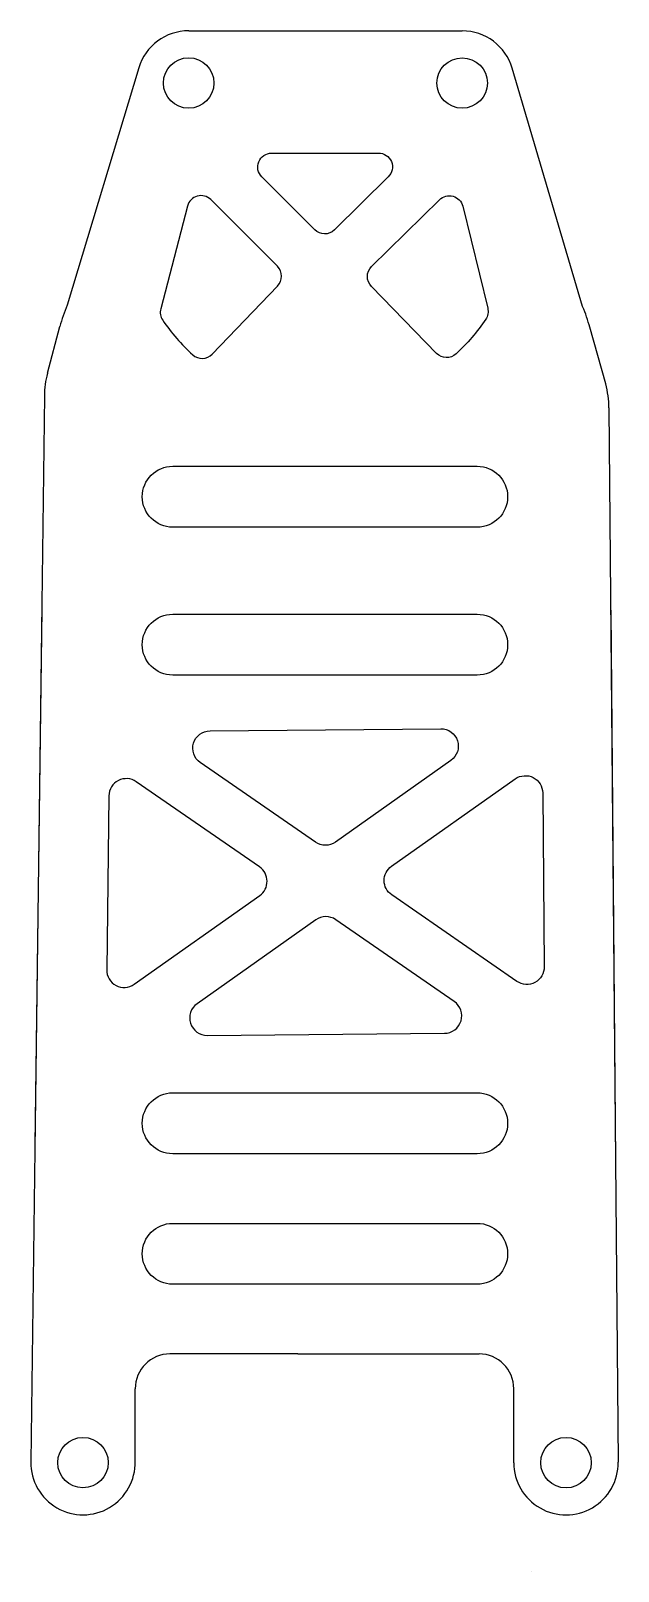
# Model space of a CAD drawing. Header units: millimetres. Extents: x -16.9 to 16.8, y -37.5 to 51.
import ezdxf

# ---------------------------------------------------------------- set-up
doc = ezdxf.new("R2010")
doc.units = ezdxf.units.MM
doc.layers.get('0').update_dxf_attribs({"linetype": 'CONTINUOUS'})

msp = doc.modelspace()

# ---------------------------------------------------------------- linework, layer by layer
for p, q in [((-7.861, 51.017), (7.857, 51.014)), ((-10.733, 48.887), (-14.852, 35.245)), ((14.781, 35.173), (10.734, 48.864)), ((-15.981, 31.336), (-15.262, 34.031)), ((16.106, 30.729), (15.197, 33.98)), ((-16.151, 30.046), (-16.935, -31.213)), ((16.29, 29.353), (16.825, -31.23)), ((-16.308, 17.777), (-16.702, -13.017)), ((16.393, 17.726), (16.672, -13.931)), ((-1.596, -25.005), (-8.936, -25.005)), ((-1.596, -25.005), (8.825, -25.005)), ((-10.936, -28.183), (-10.936, -27.005)), ((10.825, -28.253), (10.825, -27.005)), ((-10.936, -31.18), (-10.936, -28.183)), ((10.825, -31.257), (10.825, -28.253)), ((15.002, -30.1), (15.002, -30.098)), ((15.002, -30.1), (15.002, -30.098)), ((11.826, -37.492), (11.818, -37.492))]:
    msp.add_line(p, q)
for points in [[(-3.093, 43.989), (3.049, 43.995, -0.67135), (3.611, 42.625), (0.515, 39.576, -0.411782), (-0.612, 39.58), (-3.658, 42.623, -0.668017)], [(-2.759, 37.485), (-6.593, 41.315, 0.579669), (-7.933, 40.95), (-9.468, 35.043, 0.216176), (-9.356, 34.392, 0.059002), (-7.627, 32.402, 0.406412), (-6.512, 32.44), (-2.763, 36.349, 0.416649)], [(7.505, 32.454, -0.40606), (6.39, 32.484), (2.642, 36.329, -0.416649), (2.647, 37.465), (6.555, 41.313, -0.582172), (7.894, 40.933), (9.324, 35.078, -0.210917), (9.211, 34.442, -0.05863)], [(-8.778, 22.495, -1), (-8.778, 25.995), (8.722, 25.995, -1), (8.722, 22.495)], [(8.722, 17.495, -1), (8.722, 13.995), (-8.778, 13.995, -1), (-8.778, 17.495)], [(7.21, 9.096), (0.571, 4.405, -0.314781), (-0.574, 4.399), (-7.194, 8.973, -0.732229), (-6.635, 10.796), (6.624, 10.913, -0.734958)], [(-12.444, 7.061), (-12.572, -2.94, 0.61269), (-10.995, -3.769), (-3.777, 1.332, 0.521166), (-3.786, 2.971), (-10.876, 7.871, 0.600329)], [(3.806, 1.372, -0.521166), (3.798, 3.011), (10.908, 8.036, -0.60528), (12.485, 7.228), (12.574, -2.771, -0.607706), (11.005, -3.603)], [(-0.551, -0.062), (-7.379, -4.887, 0.734958), (-6.793, -6.704), (6.844, -6.583, 0.732229), (7.404, -4.761), (0.595, -0.056, 0.314781)], [(-8.778, -13.505, -1), (-8.778, -10.005), (8.722, -10.005, -1), (8.722, -13.505)], [(-8.778, -17.505), (8.722, -17.505, -1), (8.722, -21.005), (-8.778, -21.005, -1)], [(11.818, -37.492), (11.826, -37.492, -0.000506)]]:
    msp.add_lwpolyline(points, format="xyb", close=True)
for centre in [(-7.861, 48.017), (7.857, 48.014), (-13.935, -31.252), (13.825, -31.257)]:
    msp.add_circle(centre, 1.45)
for centre, radius, start, end in [((-7.861, 48.017), 3, 89.97835, 163.14154), ((7.857, 48.014), 3, 16.46793, 89.98917), ((-5.6, 31.451), 10, 157.69852, 165.04839), ((21.695, 38.078), 7.5, 202.78787, 202.83148), ((5.566, 31.288), 10, 15.61578, 22.83148), ((-11.151, 30.046), 5, 165.04839, 180), ((11.29, 29.383), 5, -0.34721, 15.61578), ((-8.936, -27.005), 2, 90, 180), ((8.825, -27.005), 2, 0, 90), ((-17.058, -30.142), 2, -0.00355, 0.07485), ((-17.058, -30.142), 2, -0.00355, 0.07485), ((-13.935, -31.252), 3, -180.73335, 1.37462), ((13.825, -31.257), 3, -180, 0.50548), ((11.826, -33.257), 4.235, 269.88395, 270)]:
    msp.add_arc(centre, radius, start, end)

doc.saveas('drawing.dxf')
